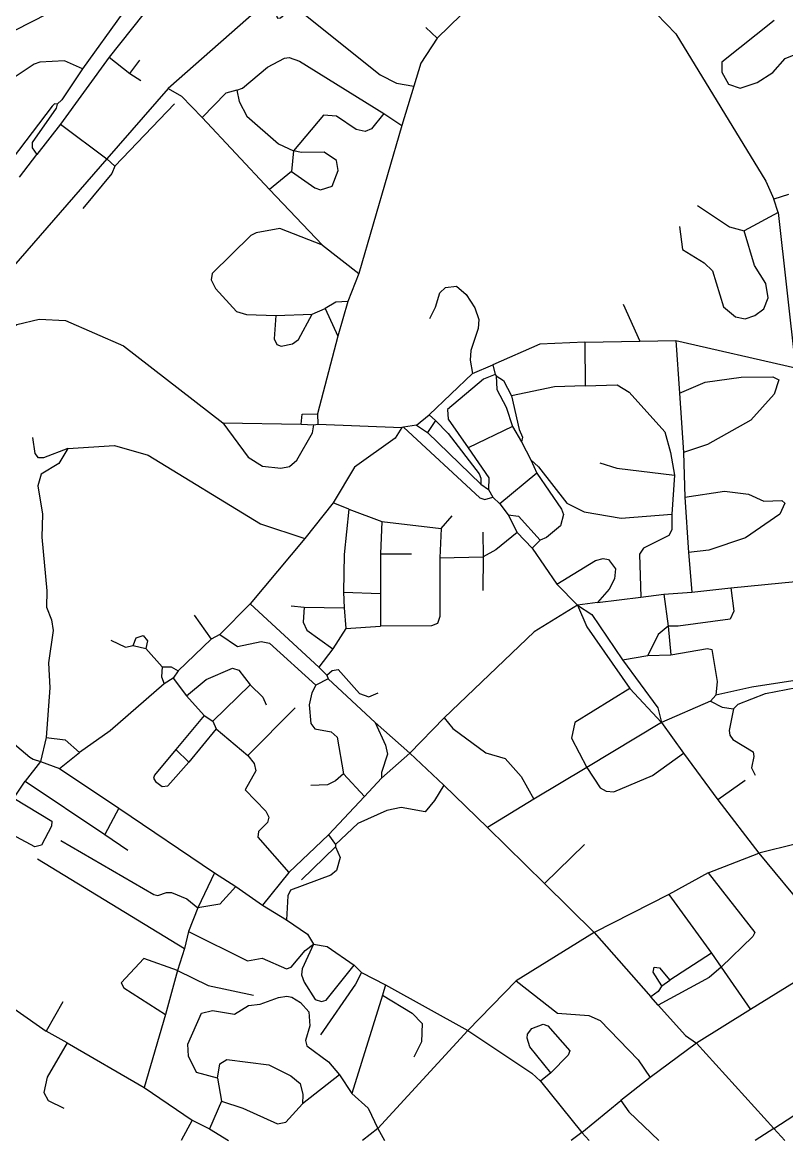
# Model space of a CAD drawing. Header units: inches. Extents: x 13512745 to 13520225, y 3664320 to 3668820.
# Drawn here: x 13517473 to 13518557, y 3664320 to 3665905 of the extents above; entities that cross this region are included whole.
import ezdxf

# ---------------------------------------------------------------- set-up
doc = ezdxf.new("R2010")
doc.units = ezdxf.units.IN
doc.header["$MEASUREMENT"] = 0

msp = doc.modelspace()

# ---------------------------------------------------------------- linework, layer by layer
for points in [[(13517578.7, 3665953.6), (13517391.2, 3665857.7), (13517348.7, 3665860.9), (13517228.7, 3665815.1), (13517206.5, 3665811.8)], [(13518236.6, 3665960.4), (13518095.2, 3665916), (13518060.8, 3665882.7)], [(13517828.7, 3665943.3), (13517679.4, 3665811.5)], [(13517828.7, 3665943.3), (13517831.3, 3665919.7), (13517834.6, 3665911.1), (13517839, 3665911.3), (13517849.9, 3665920.7), (13517867.3, 3665921.2), (13517980.3, 3665830.5), (13518003.3, 3665818.9), (13518028, 3665814.8)], [(13518344.8, 3665945.8), (13518399.4, 3665889), (13518526.9, 3665680.2), (13518538.2, 3665654.5)], [(13517615, 3665918.7), (13517557.9, 3665839.2)], [(13517643.6, 3665915.7), (13517596, 3665855.7)], [(13518539, 3665907.6), (13518464.6, 3665848.8), (13518464.7, 3665834.4), (13518474, 3665817.6), (13518490.5, 3665812), (13518514.6, 3665819.8), (13518536.9, 3665834), (13518554.3, 3665853.9), (13518574.3, 3665862), (13518599.2, 3665882.4), (13518625, 3665890.7)], [(13518060.8, 3665882.7), (13518045.1, 3665897.6)], [(13518060.8, 3665882.7), (13518037.7, 3665847.1), (13518028, 3665814.8)], [(13517596, 3665855.7), (13517526.6, 3665760.8)], [(13517596, 3665855.7), (13517625.3, 3665832.7)], [(13517776.7, 3665808.8), (13517785, 3665811.9), (13517820.2, 3665841.5), (13517844.6, 3665854.2), (13517851.2, 3665855.2), (13517865.6, 3665849.9), (13517985.3, 3665775.7)], [(13517557.9, 3665839.2), (13517532.7, 3665850.5), (13517497.5, 3665848.6), (13517489.7, 3665845.9), (13517455.6, 3665823.4), (13517407, 3665758.2), (13517393.5, 3665744)], [(13517557.9, 3665839.2), (13517528.6, 3665795.4), (13517522.2, 3665789.1)], [(13517625.3, 3665832.7), (13517639.2, 3665851.6)], [(13517625.3, 3665832.7), (13517640.7, 3665822.6)], [(13517679.4, 3665811.5), (13517592.7, 3665711.6)], [(13517679.4, 3665811.5), (13517698.3, 3665800.5), (13517727.5, 3665770.4)], [(13517776.7, 3665808.8), (13517761.1, 3665804.9), (13517727.5, 3665770.4)], [(13517776.7, 3665808.8), (13517780.3, 3665792.7), (13517791, 3665772.3), (13517835.8, 3665732.9), (13517857.2, 3665722.9)], [(13518028, 3665814.8), (13518011.1, 3665759.1)], [(13517522.2, 3665789.1), (13517518.3, 3665789.4), (13517514.9, 3665786.3), (13517458.2, 3665711.5), (13517450.7, 3665699.1)], [(13517522.2, 3665789.1), (13517520.6, 3665783.4), (13517486.5, 3665734.7), (13517486.5, 3665727.1), (13517493.2, 3665717.6)], [(13517688.7, 3665789.6), (13517603.7, 3665701.1)], [(13517985.3, 3665775.7), (13517967.7, 3665754.4), (13517958.9, 3665750.6), (13517946.1, 3665753.1), (13517918.1, 3665772), (13517899.8, 3665773.7), (13517857.2, 3665722.9)], [(13517985.3, 3665775.7), (13518011.1, 3665759.1)], [(13517526.6, 3665760.8), (13517493.2, 3665717.6)], [(13517526.6, 3665760.8), (13517592.7, 3665711.6)], [(13517727.5, 3665770.4), (13517823.3, 3665668.3)], [(13518011.1, 3665759.1), (13517949.9, 3665549.2)], [(13517468.7, 3665685.6), (13517493.2, 3665717.6)], [(13517854.3, 3665693.9), (13517887.6, 3665670.4), (13517895.4, 3665667.9), (13517912.2, 3665673.1), (13517920.4, 3665695.1), (13517918.1, 3665709.2), (13517900.6, 3665720.9), (13517868.4, 3665720.5), (13517857.2, 3665722.9)], [(13517857.2, 3665722.9), (13517854.3, 3665693.9)], [(13517592.7, 3665711.6), (13517440.7, 3665537.6)], [(13517603.7, 3665701.1), (13517599.4, 3665691), (13517558.7, 3665641.1)], [(13517592.7, 3665711.6), (13517603.7, 3665701.1)], [(13517854.3, 3665693.9), (13517823.3, 3665668.3)], [(13517823.3, 3665668.3), (13517898.3, 3665589.5)], [(13518559, 3665661.1), (13518538.2, 3665654.5)], [(13518544.4, 3665635.6), (13518538.2, 3665654.5)], [(13518430.2, 3665645.6), (13518475.3, 3665615.5), (13518496.3, 3665609.7)], [(13518544.4, 3665635.6), (13518496.3, 3665609.7)], [(13518544.4, 3665635.6), (13518569.3, 3665415.6)], [(13517898.3, 3665589.5), (13517838, 3665613.1), (13517804.5, 3665607), (13517796.9, 3665602.9), (13517742.1, 3665549.2), (13517740.6, 3665540.3), (13517746.5, 3665527.8), (13517776.3, 3665495.4), (13517790.6, 3665491.2), (13517832.3, 3665489.6)], [(13518404.7, 3665615.6), (13518408.9, 3665583.3), (13518439.8, 3665564.3), (13518451.3, 3665553.1), (13518466.9, 3665501.9), (13518484.2, 3665487.7), (13518497.9, 3665484.9), (13518511.6, 3665489.4), (13518524.2, 3665499), (13518530.3, 3665514.4), (13518527, 3665535), (13518511.1, 3665560.6), (13518496.3, 3665609.7)], [(13517898.3, 3665589.5), (13517949.9, 3665549.2)], [(13517949.9, 3665549.2), (13517934.4, 3665509.6)], [(13518050.7, 3665485.1), (13518058.8, 3665501.2), (13518064.9, 3665521.5), (13518072.7, 3665529.4), (13518088.4, 3665531.1), (13518102, 3665519.5), (13518114.5, 3665500.6), (13518120.1, 3665483.8), (13518119.1, 3665471.2), (13518108.9, 3665439.9), (13518108, 3665426.2), (13518110.9, 3665407.3)], [(13517934.4, 3665509.6), (13517917.2, 3665508.4), (13517902.1, 3665499.3)], [(13517934.4, 3665509.6), (13517920, 3665460.2)], [(13517832.3, 3665489.6), (13517830, 3665456.3), (13517833.5, 3665448.7), (13517839.7, 3665446.3), (13517855.9, 3665449.3), (13517864.2, 3665455.7), (13517883.5, 3665491.6)], [(13517832.3, 3665489.6), (13517883.5, 3665491.6)], [(13517883.5, 3665491.6), (13517902.1, 3665499.3)], [(13517902.1, 3665499.3), (13517920, 3665460.2)], [(13518324.7, 3665505.6), (13518348.5, 3665453.1)], [(13517394.7, 3665428.6), (13517464.9, 3665476.7), (13517496.5, 3665484.5), (13517534.1, 3665482.6), (13517616.1, 3665446.4), (13517757.2, 3665337.5)], [(13517920, 3665460.2), (13517891.2, 3665350.1)], [(13518270.6, 3665451.6), (13518206.6, 3665448.8), (13518139.7, 3665419.6)], [(13518270.6, 3665451.6), (13518348.5, 3665453.1)], [(13518270.6, 3665451.6), (13518270.7, 3665390.1)], [(13518348.5, 3665453.1), (13518399.6, 3665454.3)], [(13518399.6, 3665454.3), (13518569.3, 3665415.6)], [(13518399.6, 3665454.3), (13518404.8, 3665379.6)], [(13518110.9, 3665407.3), (13518139.7, 3665419.6)], [(13518139.7, 3665419.6), (13518143.2, 3665406.1)], [(13518110.9, 3665407.3), (13518049.7, 3665348.6)], [(13518143.2, 3665406.1), (13518126.6, 3665399.3), (13518075.7, 3665356.3), (13518076.5, 3665342.7), (13518104.9, 3665301.8)], [(13518143.2, 3665406.1), (13518144.7, 3665404.1)], [(13518144.7, 3665404.1), (13518145.6, 3665384.8), (13518158.7, 3665359.6), (13518167.6, 3665332.3)], [(13518144.7, 3665404.1), (13518155.1, 3665397.6), (13518166.2, 3665375.6)], [(13518404.8, 3665379.6), (13518441.2, 3665395), (13518492.3, 3665402.3), (13518537.1, 3665402.7), (13518545.3, 3665398.5), (13518538.8, 3665378.3), (13518506, 3665341.4), (13518444.2, 3665306.6), (13518410.2, 3665295.4)], [(13518270.7, 3665390.1), (13518227.2, 3665388.4), (13518166.2, 3665375.6)], [(13518270.7, 3665390.1), (13518316.3, 3665391.3), (13518333.4, 3665381.1), (13518383.7, 3665324.5), (13518391.9, 3665295.5), (13518397.4, 3665263.4)], [(13518404.8, 3665379.6), (13518410.2, 3665295.4)], [(13518166.2, 3665375.6), (13518177.4, 3665328.2), (13518182, 3665317.1), (13518180.7, 3665310.6)], [(13517868.2, 3665335.6), (13517869.6, 3665349.6), (13517891.2, 3665350.1)], [(13517891.2, 3665350.1), (13517891.7, 3665335.6)], [(13518031.7, 3665334.1), (13518049.7, 3665348.6)], [(13518049.7, 3665348.6), (13518058.7, 3665340.6)], [(13517757.2, 3665337.5), (13517868.2, 3665335.6)], [(13517757.2, 3665337.5), (13517793.1, 3665288.9), (13517813.3, 3665276), (13517839.5, 3665273.1), (13517851.5, 3665275.5), (13517862.2, 3665284.7), (13517884.1, 3665323.1), (13517886.2, 3665334.6)], [(13517868.2, 3665335.6), (13517886.2, 3665334.6)], [(13517886.2, 3665334.6), (13517891.7, 3665335.6)], [(13517891.7, 3665335.6), (13518010.7, 3665330.6)], [(13518031.7, 3665334.1), (13518013.2, 3665331.1)], [(13518031.7, 3665334.1), (13518047.2, 3665323.6)], [(13518058.7, 3665340.6), (13518047.2, 3665323.6)], [(13518058.7, 3665340.6), (13518076.4, 3665322.5), (13518120.4, 3665265.3), (13518123.1, 3665259.2), (13518122.7, 3665250.6)], [(13518167.6, 3665332.3), (13518104.9, 3665301.8)], [(13518167.6, 3665332.3), (13518180.7, 3665310.6)], [(13517537.1, 3665300.9), (13517502.7, 3665288), (13517495.7, 3665287.7), (13517490.8, 3665294.2), (13517487.7, 3665316.6)], [(13518010.7, 3665330.6), (13518001.2, 3665315.5), (13517943.9, 3665274.5), (13517913.3, 3665224.1)], [(13518013.2, 3665331.1), (13518010.7, 3665330.6)], [(13518013.2, 3665331.1), (13518121.7, 3665231.2), (13518128.7, 3665229), (13518139.7, 3665232.1)], [(13518047.2, 3665323.6), (13518122.7, 3665250.6)], [(13517537.1, 3665300.9), (13517524.4, 3665279.9), (13517499.2, 3665264.6), (13517494.7, 3665248.3), (13517501.4, 3665208.2), (13517500.2, 3665175.2), (13517507.6, 3665099.2), (13517506.8, 3665076), (13517514.3, 3665058), (13517516.6, 3665043.3), (13517509.8, 3664997.2), (13517511.7, 3664961.9), (13517506.7, 3664891.3)], [(13517537.1, 3665300.9), (13517603.2, 3665305.5), (13517651.1, 3665291.4), (13517810.3, 3665194.5), (13517873.5, 3665173.6)], [(13518104.9, 3665301.8), (13518134.1, 3665259.7), (13518133.7, 3665243.1)], [(13518180.7, 3665310.6), (13518194, 3665284.8)], [(13518194, 3665284.8), (13518204.7, 3665274.9), (13518245, 3665223.7), (13518269.3, 3665211.4), (13518322.1, 3665202.1), (13518393.7, 3665208)], [(13518194, 3665284.8), (13518202.1, 3665266.1)], [(13518410.2, 3665295.4), (13518412.1, 3665232.1)], [(13518291.7, 3665280.6), (13518315.8, 3665273.4), (13518397.4, 3665263.4)], [(13518202.1, 3665266.1), (13518149.7, 3665222.6)], [(13518202.1, 3665266.1), (13518237.3, 3665215.2), (13518240.1, 3665207.4), (13518235.9, 3665191.3), (13518216.2, 3665175.1), (13518207.2, 3665171.1)], [(13518397.4, 3665263.4), (13518393.7, 3665208)], [(13518122.7, 3665250.6), (13518133.7, 3665243.1)], [(13518133.7, 3665243.1), (13518139.7, 3665232.1)], [(13518412.1, 3665232.1), (13518468.3, 3665240.6), (13518502.5, 3665236.2), (13518524.2, 3665226.4), (13518549.7, 3665227.5), (13518553.8, 3665223.8), (13518547, 3665207.9), (13518498.1, 3665174.3), (13518446.2, 3665157.1), (13518417.3, 3665153.7)], [(13517913.3, 3665224.1), (13517873.5, 3665173.6)], [(13517935.8, 3665215.1), (13517913.3, 3665224.1)], [(13518139.7, 3665232.1), (13518149.7, 3665222.6)], [(13518149.7, 3665222.6), (13518161.7, 3665207.1)], [(13518412.1, 3665232.1), (13518417.3, 3665153.7)], [(13517935.8, 3665215.1), (13517929.3, 3665150.6), (13517928.3, 3665097.5)], [(13517935.8, 3665215.1), (13517982.3, 3665197.7)], [(13518066.8, 3665187.9), (13518082.2, 3665205.6)], [(13518161.7, 3665207.1), (13518174.2, 3665182.1)], [(13518161.7, 3665207.1), (13518176.5, 3665205.1), (13518207.2, 3665171.1)], [(13518393.7, 3665208), (13518393.6, 3665185.9), (13518389.6, 3665177.7), (13518353.8, 3665159.6), (13518348.1, 3665151.1), (13518349.9, 3665090.5)], [(13517982.3, 3665197.7), (13517980.8, 3665151.6)], [(13517982.3, 3665197.7), (13518066.8, 3665187.9)], [(13517873.5, 3665173.6), (13517796, 3665080.9)], [(13518066.8, 3665187.9), (13518064.9, 3665146.2)], [(13518125.7, 3665182.6), (13518126.3, 3665147.4)], [(13518174.2, 3665182.1), (13518144.1, 3665157.3), (13518126.3, 3665147.4)], [(13518174.2, 3665182.1), (13518195.7, 3665159.6)], [(13518207.2, 3665171.1), (13518195.7, 3665159.6)], [(13518195.7, 3665159.6), (13518230.5, 3665108.8)], [(13518064.9, 3665146.2), (13518064.8, 3665062.7), (13518061.4, 3665053.1), (13518052.9, 3665049.5), (13517980.4, 3665049)], [(13517980.8, 3665151.6), (13518024.7, 3665151.6)], [(13517980.8, 3665151.6), (13517980.8, 3665095.4)], [(13518064.9, 3665146.2), (13518126.3, 3665147.4)], [(13518126.3, 3665147.4), (13518125.7, 3665099.6)], [(13518230.5, 3665108.8), (13518285.6, 3665142.3), (13518296.2, 3665145.1), (13518304.1, 3665143.9), (13518313.8, 3665130.5), (13518312.6, 3665116.2), (13518304.7, 3665101.6), (13518288.5, 3665082.9)], [(13518417.3, 3665153.7), (13518421.9, 3665097.6)], [(13518477.2, 3665103.5), (13518617.5, 3665117.1)], [(13517928.3, 3665097.5), (13517980.8, 3665095.4)], [(13517928.3, 3665097.5), (13517929.3, 3665075.2)], [(13517980.8, 3665095.4), (13517980.4, 3665049)], [(13518230.5, 3665108.8), (13518260.1, 3665078.9)], [(13518349.9, 3665090.5), (13518382.4, 3665094.5)], [(13518382.4, 3665094.5), (13518421.9, 3665097.6)], [(13518382.4, 3665094.5), (13518388.5, 3665049.3)], [(13518477.2, 3665103.5), (13518481.7, 3665070.4), (13518476.5, 3665059.3), (13518402.7, 3665049), (13518388.5, 3665049.3)], [(13518421.9, 3665097.6), (13518477.2, 3665103.5)], [(13517796, 3665080.9), (13517752.7, 3665037.6)], [(13517796, 3665080.9), (13517893.2, 3664991.1)], [(13517853.7, 3665078.1), (13517872.5, 3665076.2)], [(13518260.1, 3665078.9), (13518198.6, 3665041.4), (13518071, 3664919.2)], [(13518288.5, 3665082.9), (13518260.1, 3665078.9)], [(13518260.1, 3665078.9), (13518273.1, 3665048.1), (13518334.4, 3664960.7)], [(13518260.1, 3665078.9), (13518280.4, 3665065.8), (13518323.6, 3665001.5)], [(13518288.5, 3665082.9), (13518349.9, 3665090.5)], [(13517716.2, 3665064.6), (13517740.7, 3665030.6)], [(13517872.5, 3665076.2), (13517870.8, 3665055), (13517876.3, 3665043.7), (13517913.1, 3665017.3)], [(13517872.5, 3665076.2), (13517929.3, 3665075.2)], [(13517929.3, 3665075.2), (13517931.4, 3665046)], [(13517931.4, 3665046), (13517980.4, 3665049)], [(13518388.5, 3665049.3), (13518374.6, 3665037.4), (13518359.9, 3665007.7)], [(13518388.5, 3665049.3), (13518392.5, 3665008.8)], [(13517629.7, 3665021.6), (13517634.3, 3665032.9), (13517644, 3665036.2), (13517650.4, 3665028.4), (13517647.7, 3665017.6)], [(13517740.7, 3665030.6), (13517693.7, 3664986.1)], [(13517752.7, 3665037.6), (13517740.7, 3665030.6)], [(13517752.7, 3665037.6), (13517777.8, 3665020.5), (13517811.2, 3665027.3), (13517823.1, 3665025.3), (13517888.7, 3664965.6)], [(13517931.4, 3665046), (13517913.1, 3665017.3)], [(13517598.2, 3665029.6), (13517618.8, 3665019.5), (13517629.7, 3665021.6)], [(13517629.7, 3665021.6), (13517647.7, 3665017.6)], [(13517647.7, 3665017.6), (13517671.1, 3664991.8)], [(13517913.1, 3665017.3), (13517893.2, 3664991.1)], [(13518392.5, 3665008.8), (13518444.2, 3665017.6), (13518450.6, 3665016), (13518458.1, 3664970.7), (13518456.2, 3664951.6)], [(13518323.6, 3665001.5), (13518359.9, 3665007.7)], [(13518323.6, 3665001.5), (13518374.1, 3664933.5), (13518379.1, 3664912.7)], [(13518359.9, 3665007.7), (13518392.5, 3665008.8)], [(13517671.1, 3664991.8), (13517669.9, 3664977.5), (13517673.7, 3664967.6)], [(13517671.1, 3664991.8), (13517683.9, 3664991.4), (13517693.7, 3664986.1)], [(13517693.7, 3664986.1), (13517686.7, 3664975.6)], [(13517705.4, 3664950.4), (13517733.3, 3664973.4), (13517770.6, 3664989.6), (13517779.8, 3664986.7), (13517795.8, 3664966.2)], [(13517893.2, 3664991.1), (13517904.7, 3664979.6)], [(13517904.7, 3664979.6), (13517911.9, 3664986.6), (13517920.8, 3664987.6), (13517950.7, 3664953.7), (13517964.3, 3664949), (13517977.2, 3664954.6)], [(13517673.7, 3664967.6), (13517597.1, 3664900.8), (13517553.6, 3664870)], [(13517686.7, 3664975.6), (13517673.7, 3664967.6)], [(13517686.7, 3664975.6), (13517705.4, 3664950.4)], [(13517906.2, 3664974.6), (13517888.7, 3664965.6)], [(13517904.7, 3664979.6), (13517906.2, 3664974.6)], [(13517906.2, 3664974.6), (13517973, 3664912.7)], [(13518632.9, 3664982.3), (13518507.3, 3664962.9), (13518456.2, 3664951.6)], [(13517795.8, 3664966.2), (13517742.7, 3664914.6)], [(13517795.8, 3664966.2), (13517813.9, 3664948.4), (13517818.7, 3664937.6)], [(13517888.7, 3664965.6), (13517883.3, 3664954.7), (13517879.3, 3664937.6), (13517881.7, 3664911.3), (13517887.3, 3664903.7), (13517910.8, 3664899.4), (13517919.4, 3664891.7), (13517928.3, 3664839.8)], [(13518334.4, 3664960.7), (13518256.2, 3664912.5), (13518251.5, 3664890.4), (13518273, 3664848.8)], [(13518334.4, 3664960.7), (13518379.1, 3664912.7)], [(13518456.2, 3664951.6), (13518448.7, 3664943.1)], [(13518481, 3664932.2), (13518487.7, 3664938.8), (13518526.8, 3664953.9), (13518570.7, 3664962.5), (13518584.9, 3664957.9), (13518602, 3664936.3), (13518623.3, 3664934.5)], [(13517705.4, 3664950.4), (13517730.5, 3664922.7)], [(13518448.7, 3664943.1), (13518379.1, 3664912.7)], [(13518448.7, 3664943.1), (13518465.3, 3664934.5), (13518481, 3664932.2)], [(13517408.7, 3664926.6), (13517483.3, 3664863.7), (13517488.2, 3664860.5), (13517498.4, 3664857.3)], [(13517730.5, 3664922.7), (13517690.3, 3664874.3)], [(13517730.5, 3664922.7), (13517742.7, 3664914.6)], [(13517859.7, 3664933.6), (13517792.7, 3664866)], [(13518481, 3664932.2), (13518475.2, 3664901.2), (13518475.9, 3664894.5), (13518480.2, 3664888.4), (13518508.9, 3664870.9), (13518509.9, 3664864.7), (13518506.5, 3664848.5), (13518511.7, 3664838.1)], [(13517747.7, 3664903.6), (13517709, 3664856.4)], [(13517742.7, 3664914.6), (13517747.7, 3664903.6)], [(13517747.7, 3664903.6), (13517792.7, 3664866)], [(13517973, 3664912.7), (13517987.7, 3664880.4), (13517990.4, 3664867.7), (13517982.2, 3664842), (13517982.2, 3664833.6)], [(13517973, 3664912.7), (13518022.3, 3664869.4)], [(13518071, 3664919.2), (13518022.3, 3664869.4)], [(13518071, 3664919.2), (13518083.3, 3664904.4), (13518130, 3664869.9), (13518157.2, 3664861.5), (13518179.9, 3664836), (13518198.2, 3664803.8)], [(13518379.1, 3664912.7), (13518273, 3664848.8)], [(13518379.1, 3664912.7), (13518410.3, 3664869)], [(13517506.7, 3664891.3), (13517498.4, 3664857.3)], [(13517506.7, 3664891.3), (13517533.5, 3664888.2), (13517553.6, 3664870)], [(13517690.3, 3664874.3), (13517660.2, 3664838.2), (13517658.7, 3664833.7), (13517661.4, 3664828.9), (13517671.1, 3664822), (13517679.1, 3664823), (13517709, 3664856.4)], [(13517709, 3664856.4), (13517690.3, 3664874.3)], [(13517498.4, 3664857.3), (13517476.8, 3664829.4)], [(13517498.4, 3664857.3), (13517525.4, 3664847.3)], [(13517525.4, 3664847.3), (13517553.6, 3664870)], [(13517792.7, 3664866), (13517801.4, 3664854.7), (13517804, 3664844.2), (13517788.7, 3664817.1), (13517817.8, 3664787), (13517822.4, 3664778.3), (13517820.4, 3664771.1), (13517807.4, 3664758.1), (13517806.6, 3664750.1), (13517850.8, 3664699.9)], [(13517982.2, 3664833.6), (13518022.3, 3664869.4)], [(13518022.3, 3664869.4), (13518070.3, 3664823.7)], [(13518273, 3664848.8), (13518292.2, 3664820.3), (13518300.4, 3664815.2), (13518311.7, 3664814.4), (13518366.5, 3664837.5), (13518410.3, 3664869)], [(13518410.3, 3664869), (13518459.2, 3664802.9)], [(13517525.4, 3664847.3), (13517609.5, 3664791.4)], [(13518273, 3664848.8), (13518198.2, 3664803.8)], [(13517460.5, 3664805.6), (13517476.8, 3664829.4)], [(13517476.8, 3664829.4), (13517589.8, 3664754.1)], [(13517928.3, 3664839.8), (13517917, 3664830.1), (13517905.5, 3664824.5), (13517881.7, 3664823.6)], [(13517928.3, 3664839.8), (13517957.8, 3664807.8)], [(13517982.2, 3664833.6), (13517957.8, 3664807.8)], [(13518497.7, 3664830.6), (13518459.2, 3664802.9)], [(13518070.3, 3664823.7), (13518057.3, 3664802.1), (13518043.9, 3664786.2), (13518009.8, 3664792), (13517989.7, 3664787.9), (13517948.3, 3664769.4), (13517916.7, 3664739.6)], [(13518070.3, 3664823.7), (13518132.4, 3664763.7)], [(13517460.5, 3664805.6), (13517514.5, 3664772.9), (13517514, 3664765.7), (13517499.9, 3664738.7), (13517490.6, 3664736.6), (13517445.6, 3664760.5), (13517429.6, 3664765.1)], [(13517957.8, 3664807.8), (13517906.7, 3664753.6)], [(13518198.2, 3664803.8), (13518132.4, 3664763.7)], [(13518459.2, 3664802.9), (13518516.9, 3664727.3)], [(13517609.5, 3664791.4), (13517589.8, 3664754.1)], [(13517609.5, 3664791.4), (13517745.3, 3664699.8)], [(13518132.4, 3664763.7), (13518213.2, 3664684.5)], [(13518677.2, 3664767.3), (13518516.9, 3664727.3)], [(13517527.2, 3664745.6), (13517659, 3664668.8), (13517664.8, 3664667.5), (13517677.2, 3664671.9), (13517684.2, 3664671.5), (13517706.1, 3664662.5), (13517721.5, 3664650.2)], [(13517589.8, 3664754.1), (13517622.2, 3664731.6)], [(13517906.7, 3664753.6), (13517850.8, 3664699.9)], [(13517906.7, 3664753.6), (13517916.7, 3664739.6)], [(13517916.7, 3664736.6), (13517923.2, 3664721.1), (13517918.1, 3664702.7), (13517910.2, 3664696.4), (13517853, 3664675.2), (13517849.1, 3664667.1), (13517847.2, 3664632.9)], [(13517916.7, 3664736.6), (13517868.7, 3664689.6)], [(13517916.7, 3664739.6), (13517916.7, 3664736.6)], [(13518269.7, 3664739.6), (13518213.2, 3664684.5)], [(13517494.2, 3664719.6), (13517702.7, 3664592.4)], [(13518445.5, 3664699.4), (13518516.9, 3664727.3)], [(13518516.9, 3664727.3), (13518587.7, 3664642.6)], [(13517745.3, 3664699.8), (13517721.5, 3664650.2)], [(13517745.3, 3664699.8), (13517775.3, 3664680.4)], [(13517850.8, 3664699.9), (13517813.4, 3664653.6)], [(13518445.5, 3664699.4), (13518389.3, 3664669.1)], [(13518445.5, 3664699.4), (13518511.4, 3664615.1), (13518508.6, 3664609.1), (13518463.8, 3664565.8)], [(13518213.2, 3664684.5), (13518283.7, 3664615)], [(13517775.3, 3664680.4), (13517752.7, 3664655.2), (13517721.5, 3664650.2)], [(13517775.3, 3664680.4), (13517813.4, 3664653.6)], [(13518389.3, 3664669.1), (13518283.7, 3664615)], [(13518389.3, 3664669.1), (13518449.9, 3664585.8)], [(13517721.5, 3664650.2), (13517708.3, 3664616.4)], [(13517813.4, 3664653.6), (13517847.2, 3664632.9)], [(13517847.2, 3664632.9), (13517876.9, 3664612.5), (13517885.5, 3664598.6)], [(13517708.3, 3664616.4), (13517702.7, 3664592.4)], [(13517708.3, 3664616.4), (13517792, 3664574.9), (13517813, 3664578.6), (13517847.5, 3664563.4), (13517853.9, 3664566.1), (13517873.6, 3664589.7), (13517885.5, 3664598.6)], [(13518283.7, 3664615), (13518173.2, 3664546.5)], [(13518283.7, 3664615), (13518364.1, 3664523.9)], [(13517702.7, 3664592.4), (13517692.6, 3664561.2)], [(13517885.5, 3664598.6), (13517869.6, 3664563.4), (13517868.6, 3664554.8), (13517872.3, 3664544.6), (13517888.2, 3664520.1), (13517897, 3664517.2), (13517903.6, 3664519.3), (13517943.2, 3664568.6)], [(13517885.5, 3664598.6), (13517904.8, 3664595.3), (13517943.2, 3664568.6)], [(13517692.6, 3664561.2), (13517645.1, 3664578), (13517612.9, 3664543.7), (13517616.6, 3664536.4), (13517675.9, 3664498.8)], [(13518449.9, 3664585.8), (13518390.7, 3664547.6)], [(13518449.9, 3664585.8), (13518463.8, 3664565.8)], [(13518638.4, 3664575.7), (13518567.2, 3664544.1), (13518505.4, 3664505.8)], [(13517692.6, 3664561.2), (13517675.9, 3664498.8)], [(13517692.6, 3664561.2), (13517736.3, 3664539.9), (13517800.7, 3664526.1)], [(13517953.7, 3664558.1), (13517945, 3664541.6), (13517895.7, 3664470.1)], [(13517943.2, 3664568.6), (13517953.7, 3664558.1)], [(13517953.7, 3664558.1), (13517987.8, 3664540.7)], [(13518379.7, 3664539.6), (13518367.3, 3664558.6), (13518368.9, 3664565.7), (13518376.3, 3664564.7), (13518390.7, 3664547.6)], [(13518463.8, 3664565.8), (13518446.6, 3664551.3), (13518374.3, 3664511.9)], [(13518463.8, 3664565.8), (13518505.4, 3664505.8)], [(13517987.8, 3664540.7), (13517983.4, 3664526)], [(13517987.8, 3664540.7), (13518104.7, 3664476.3)], [(13518173.2, 3664546.5), (13518104.7, 3664476.3)], [(13518173.2, 3664546.5), (13518231.8, 3664500.6), (13518276.1, 3664497.3), (13518292.1, 3664490.1), (13518345.8, 3664434.4), (13518363.2, 3664409.4)], [(13518379.7, 3664539.6), (13518374.4, 3664531.5), (13518364.1, 3664523.9)], [(13518379.7, 3664539.6), (13518390.7, 3664547.6)], [(13517428.5, 3664529.4), (13517506.5, 3664475.2)], [(13517749.7, 3664408.7), (13517719.9, 3664416.4), (13517708.2, 3664439.7), (13517707.5, 3664456.5), (13517726.8, 3664500.8), (13517742.2, 3664504.3), (13517773.5, 3664499.4), (13517793.5, 3664511.5), (13517810.1, 3664513.3), (13517835.8, 3664522.8), (13517847.9, 3664524.6), (13517855.1, 3664523.4), (13517867.1, 3664516), (13517878.9, 3664502.5), (13517880.6, 3664482.8), (13517874.3, 3664461.7), (13517876.3, 3664454.2), (13517907, 3664431.8), (13517922.5, 3664413.4)], [(13517983.4, 3664526), (13517940.1, 3664386.7)], [(13517983.4, 3664526), (13518025.5, 3664500.7), (13518039.5, 3664486.1), (13518038.9, 3664460), (13518027.7, 3664438.1)], [(13518374.3, 3664511.9), (13518364.1, 3664523.9)], [(13517530.2, 3664516.6), (13517506.5, 3664475.2)], [(13518374.3, 3664511.9), (13518412.9, 3664469), (13518428.5, 3664458.1)], [(13517675.9, 3664498.8), (13517645.5, 3664395.1)], [(13518505.4, 3664505.8), (13518428.5, 3664458.1)], [(13518104.7, 3664476.3), (13517976.9, 3664337)], [(13518104.7, 3664476.3), (13518195.3, 3664415.4), (13518207.4, 3664404.3)], [(13518222.4, 3664416.2), (13518192.2, 3664452.8), (13518188.4, 3664465.4), (13518189.1, 3664470.9), (13518195.1, 3664479.1), (13518211.4, 3664485), (13518217.9, 3664482.5), (13518249.3, 3664447.1), (13518246.9, 3664441.2), (13518222.4, 3664416.2)], [(13517536.1, 3664458.8), (13517506.5, 3664475.2)], [(13517536.1, 3664458.8), (13517507.9, 3664410), (13517503.4, 3664388.2), (13517509.2, 3664377.1), (13517531.7, 3664366.1)], [(13517536.1, 3664458.8), (13517645.5, 3664395.1)], [(13518428.5, 3664458.1), (13518363.2, 3664409.4)], [(13518428.5, 3664458.1), (13518538.4, 3664337.2)], [(13517749.7, 3664408.7), (13517753, 3664428.9), (13517762.7, 3664434.8), (13517822.5, 3664427.6), (13517853.6, 3664412), (13517866.5, 3664401.2), (13517870.6, 3664385.6), (13517870.1, 3664372.1)], [(13517922.5, 3664413.4), (13517870.1, 3664372.1)], [(13517922.5, 3664413.4), (13517940.1, 3664386.7)], [(13518222.4, 3664416.2), (13518207.4, 3664404.3)], [(13517749.7, 3664408.7), (13517755, 3664376)], [(13518207.4, 3664404.3), (13518266, 3664331.6)], [(13518363.2, 3664409.4), (13518321.2, 3664376.7)], [(13517645.5, 3664395.1), (13517713.7, 3664349.1)], [(13517940.1, 3664386.7), (13517962.9, 3664365.8), (13517976.9, 3664337)], [(13518538.4, 3664337.2), (13518603, 3664379.3), (13518609.7, 3664381.1), (13518627.4, 3664360.8), (13518649.2, 3664320)], [(13517755, 3664376), (13517738.2, 3664336.6)], [(13517755, 3664376), (13517785.5, 3664365.8), (13517834.7, 3664343.6), (13517846.3, 3664346.1), (13517870.1, 3664372.1)], [(13518266, 3664331.6), (13518321.2, 3664376.7)], [(13518321.2, 3664376.7), (13518333, 3664360.9), (13518375.4, 3664320)], [(13517713.7, 3664349.1), (13517697.9, 3664320)], [(13517713.7, 3664349.1), (13517738.2, 3664336.6)], [(13517738.2, 3664336.6), (13517765.1, 3664320)], [(13517976.9, 3664337), (13517954.9, 3664320)], [(13517976.9, 3664337), (13517986.1, 3664320)], [(13518538.4, 3664337.2), (13518512, 3664320)], [(13518538.4, 3664337.2), (13518554.2, 3664320)], [(13518266, 3664331.6), (13518250.8, 3664320)], [(13518266, 3664331.6), (13518276.4, 3664320)]]:
    msp.add_lwpolyline(points)

doc.saveas('drawing.dxf')
